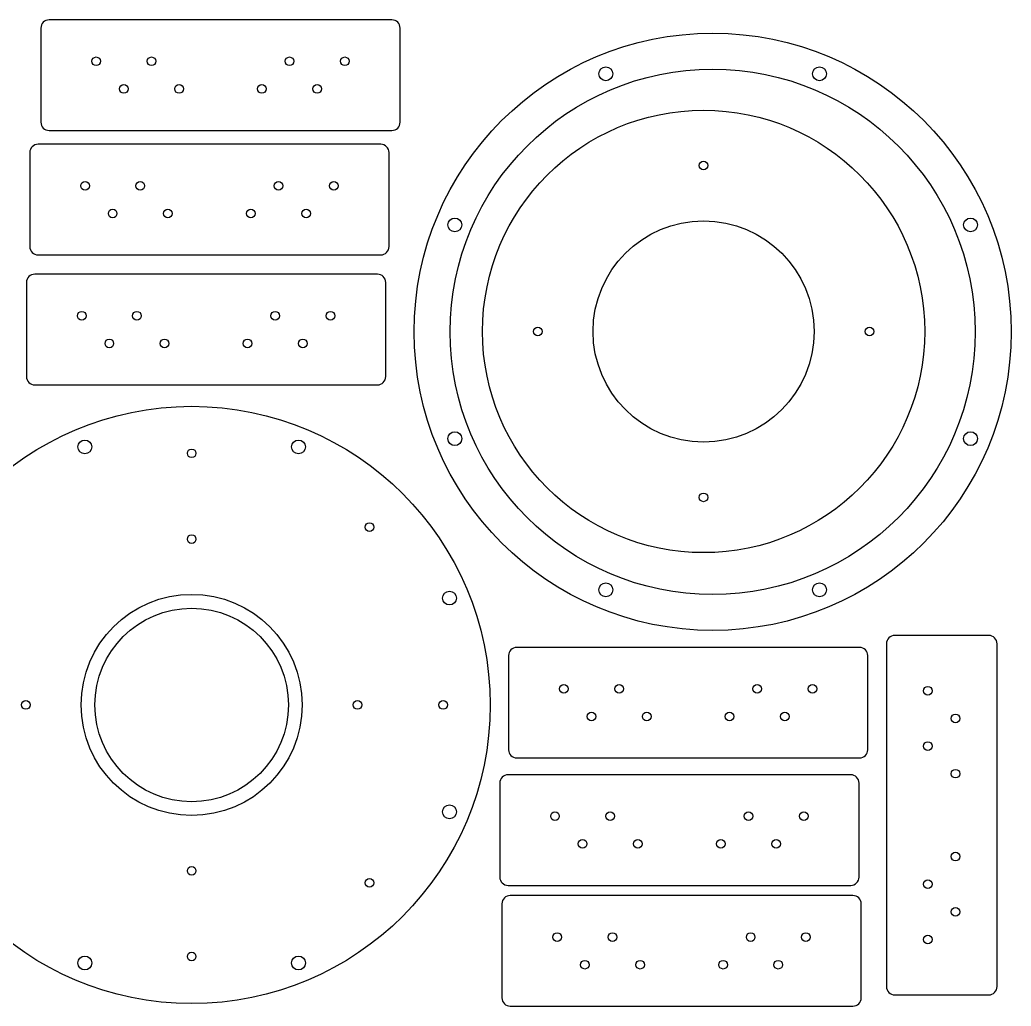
# Model space of a CAD drawing. Extents: x 1 to 1491, y 2 to 363.
# Drawn here: x 1132.4 to 1491.1, y 4.4 to 361.1 of the extents above; entities that cross this region are included whole.
import ezdxf

# ---------------------------------------------------------------- set-up
doc = ezdxf.new("R2010")
doc.units = 0
for name, color, linetype in [('b_Out_gear_holder_for_CNC_bottom_part_H12_001_', 7, 'CONTINUOUS'), ('b_Out_gear_holder_for_CNC_H12_middle_parts_001_002', 7, 'CONTINUOUS'), ('b_Out_gear_holder_for_CNC_Under_bottom_part_H12_001_', 7, 'CONTINUOUS'), ('b_plate_130x40x12_part_1_of_16_H12_001_011', 7, 'CONTINUOUS'), ('b_plate_130x40x12_part_1_of_16_H12_001_012', 7, 'CONTINUOUS'), ('b_plate_130x40x12_part_1_of_16_H12_001_013', 7, 'CONTINUOUS'), ('b_plate_130x40x12_part_1_of_16_H12_001_014', 7, 'CONTINUOUS'), ('b_plate_130x40x12_part_1_of_16_H12_001_015', 7, 'CONTINUOUS'), ('b_plate_130x40x12_part_1_of_16_H12_001_016', 7, 'CONTINUOUS'), ('b_plate_130x40x12_part_1_of_16_H12_001_017', 7, 'CONTINUOUS')]:
    doc.layers.add(name, color=color, linetype=linetype)

msp = doc.modelspace()

# ---------------------------------------------------------------- linework, layer by layer
at = {"layer": 'b_Out_gear_holder_for_CNC_bottom_part_H12_001_'}
for p, q in [((1158.45, 206.639, 12), (1158.45, 206.639, 0)), ((1158.45, 206.639, 12), (1158.45, 206.639, 0)), ((1235.75, 206.639, 12), (1235.75, 206.639, 0)), ((1235.75, 206.639, 12), (1235.75, 206.639, 0)), ((1196.16, 204.327, 12), (1196.16, 204.327, 0)), ((1196.16, 204.327, 12), (1196.16, 204.327, 0)), ((1260.51, 177.674, 12), (1260.51, 177.674, 0)), ((1260.51, 177.674, 12), (1260.51, 177.674, 0)), ((1196.16, 173.327, 12), (1196.16, 173.327, 0)), ((1196.16, 173.327, 12), (1196.16, 173.327, 0)), ((1290.41, 151.978, 12), (1290.41, 151.978, 0)), ((1290.41, 151.978, 12), (1290.41, 151.978, 0)), ((1136.16, 113.327, 12), (1136.16, 113.327, 0)), ((1136.16, 113.327, 12), (1136.16, 113.327, 0)), ((1229.6, 113.327, 2), (1229.6, 113.327, 0)), ((1229.6, 113.327, 2), (1229.6, 113.327, 0)), ((1234.6, 113.327, 12), (1234.6, 113.327, 2)), ((1234.6, 113.327, 12), (1234.6, 113.327, 2)), ((1256.16, 113.327, 12), (1256.16, 113.327, 0)), ((1256.16, 113.327, 12), (1256.16, 113.327, 0)), ((1287.16, 113.327, 12), (1287.16, 113.327, 0)), ((1287.16, 113.327, 12), (1287.16, 113.327, 0)), ((1302.6, 113.327, 12), (1302.6, 113.327, 0)), ((1302.6, 113.327, 12), (1302.6, 113.327, 0)), ((1290.41, 74.6763, 12), (1290.41, 74.6763, 0)), ((1290.41, 74.6763, 12), (1290.41, 74.6763, 0)), ((1196.16, 53.3273, 12), (1196.16, 53.3273, 0)), ((1196.16, 53.3273, 12), (1196.16, 53.3273, 0)), ((1260.51, 48.9806, 12), (1260.51, 48.9806, 0)), ((1260.51, 48.9806, 12), (1260.51, 48.9806, 0)), ((1196.16, 22.3273, 12), (1196.16, 22.3273, 0)), ((1196.16, 22.3273, 12), (1196.16, 22.3273, 0)), ((1158.45, 20.0155, 12), (1158.45, 20.0155, 0)), ((1158.45, 20.0155, 12), (1158.45, 20.0155, 0)), ((1235.75, 20.0155, 12), (1235.75, 20.0155, 0)), ((1235.75, 20.0155, 12), (1235.75, 20.0155, 0))]:
    msp.add_line(p, q, dxfattribs=at)
for centre, radius in [((1194.6, 113.327), 108), ((1194.6, 113.327), 108), ((1194.6, 113.327), 108), ((1194.6, 113.327), 108), ((1155.95, 206.639), 2.5), ((1155.95, 206.639), 2.5), ((1155.95, 206.639), 2.5), ((1155.95, 206.639), 2.5), ((1233.25, 206.639), 2.5), ((1233.25, 206.639), 2.5), ((1233.25, 206.639), 2.5), ((1233.25, 206.639), 2.5), ((1194.6, 204.327), 1.5625), ((1194.6, 204.327), 1.5625), ((1194.6, 204.327), 1.5625), ((1194.6, 204.327), 1.5625), ((1258.95, 177.674), 1.5625), ((1258.95, 177.674), 1.5625), ((1258.95, 177.674), 1.5625), ((1258.95, 177.674), 1.5625), ((1194.6, 173.327), 1.5625), ((1194.6, 173.327), 1.5625), ((1194.6, 173.327), 1.5625), ((1194.6, 173.327), 1.5625), ((1287.91, 151.978), 2.5), ((1287.91, 151.978), 2.5), ((1287.91, 151.978), 2.5), ((1287.91, 151.978), 2.5), ((1194.6, 113.327), 40), ((1194.6, 113.327), 40), ((1194.6, 113.327), 40), ((1194.6, 113.327), 40), ((1194.6, 113.327), 35), ((1194.6, 113.327), 35), ((1194.6, 113.327), 35), ((1194.6, 113.327), 35), ((1134.6, 113.327), 1.5625), ((1134.6, 113.327), 1.5625), ((1134.6, 113.327), 1.5625), ((1134.6, 113.327), 1.5625), ((1254.6, 113.327), 1.5625), ((1254.6, 113.327), 1.5625), ((1254.6, 113.327), 1.5625), ((1254.6, 113.327), 1.5625), ((1285.6, 113.327), 1.5625), ((1285.6, 113.327), 1.5625), ((1285.6, 113.327), 1.5625), ((1285.6, 113.327), 1.5625), ((1287.91, 74.6763), 2.5), ((1287.91, 74.6763), 2.5), ((1287.91, 74.6763), 2.5), ((1287.91, 74.6763), 2.5), ((1194.6, 53.3273), 1.5625), ((1194.6, 53.3273), 1.5625), ((1194.6, 53.3273), 1.5625), ((1194.6, 53.3273), 1.5625), ((1258.95, 48.9806), 1.5625), ((1258.95, 48.9806), 1.5625), ((1258.95, 48.9806), 1.5625), ((1258.95, 48.9806), 1.5625), ((1155.95, 20.0155), 2.5), ((1155.95, 20.0155), 2.5), ((1155.95, 20.0155), 2.5), ((1155.95, 20.0155), 2.5), ((1194.6, 22.3273), 1.5625), ((1194.6, 22.3273), 1.5625), ((1194.6, 22.3273), 1.5625), ((1194.6, 22.3273), 1.5625), ((1233.25, 20.0155), 2.5), ((1233.25, 20.0155), 2.5), ((1233.25, 20.0155), 2.5), ((1233.25, 20.0155), 2.5)]:
    msp.add_circle(centre, radius, dxfattribs=at)
at = {"layer": 'b_Out_gear_holder_for_CNC_H12_middle_parts_001_002'}
for p, q in [((1346.97, 341.594, 12), (1346.97, 341.594, 0)), ((1346.97, 341.594, 12), (1346.97, 341.594, 0)), ((1424.28, 341.594, 12), (1424.28, 341.594, 0)), ((1424.28, 341.594, 12), (1424.28, 341.594, 0)), ((1292.31, 286.933, 12), (1292.31, 286.933, 0)), ((1292.31, 286.933, 12), (1292.31, 286.933, 0)), ((1478.94, 286.933, 12), (1478.94, 286.933, 0)), ((1478.94, 286.933, 12), (1478.94, 286.933, 0)), ((1478.13, 248.282, 12), (1478.13, 248.282, 0)), ((1478.13, 248.282, 12), (1478.13, 248.282, 0)), ((1491.13, 248.282, 12), (1491.13, 248.282, 0)), ((1491.13, 248.282, 12), (1491.13, 248.282, 0)), ((1292.31, 209.631, 12), (1292.31, 209.631, 0)), ((1292.31, 209.631, 12), (1292.31, 209.631, 0)), ((1478.94, 209.631, 12), (1478.94, 209.631, 0)), ((1478.94, 209.631, 12), (1478.94, 209.631, 0)), ((1346.97, 154.97, 12), (1346.97, 154.97, 0)), ((1346.97, 154.97, 12), (1346.97, 154.97, 0)), ((1424.28, 154.97, 12), (1424.28, 154.97, 0)), ((1424.28, 154.97, 12), (1424.28, 154.97, 0))]:
    msp.add_line(p, q, dxfattribs=at)
for centre, radius in [((1383.13, 248.282), 108), ((1383.13, 248.282), 108), ((1383.13, 248.282), 108), ((1383.13, 248.282), 108), ((1383.13, 248.282), 95), ((1383.13, 248.282), 95), ((1383.13, 248.282), 95), ((1383.13, 248.282), 95), ((1344.47, 341.594), 2.5), ((1344.47, 341.594), 2.5), ((1344.47, 341.594), 2.5), ((1344.47, 341.594), 2.5), ((1421.78, 341.594), 2.5), ((1421.78, 341.594), 2.5), ((1421.78, 341.594), 2.5), ((1421.78, 341.594), 2.5), ((1289.81, 286.933), 2.5), ((1289.81, 286.933), 2.5), ((1289.81, 286.933), 2.5), ((1289.81, 286.933), 2.5), ((1476.44, 286.933), 2.5), ((1476.44, 286.933), 2.5), ((1476.44, 286.933), 2.5), ((1476.44, 286.933), 2.5), ((1289.81, 209.631), 2.5), ((1289.81, 209.631), 2.5), ((1289.81, 209.631), 2.5), ((1289.81, 209.631), 2.5), ((1476.44, 209.631), 2.5), ((1476.44, 209.631), 2.5), ((1476.44, 209.631), 2.5), ((1476.44, 209.631), 2.5), ((1344.47, 154.97), 2.5), ((1344.47, 154.97), 2.5), ((1344.47, 154.97), 2.5), ((1344.47, 154.97), 2.5), ((1421.78, 154.97), 2.5), ((1421.78, 154.97), 2.5), ((1421.78, 154.97), 2.5), ((1421.78, 154.97), 2.5)]:
    msp.add_circle(centre, radius, dxfattribs=at)
at = {"layer": 'b_Out_gear_holder_for_CNC_Under_bottom_part_H12_001_'}
for p, q in [((1381.4, 308.409, 0), (1381.4, 308.409, 12)), ((1381.4, 308.409, 0), (1381.4, 308.409, 12)), ((1321.4, 248.409, 0), (1321.4, 248.409, 12)), ((1321.4, 248.409, 0), (1321.4, 248.409, 12)), ((1419.84, 248.409, 0), (1419.84, 248.409, 12)), ((1419.84, 248.409, 0), (1419.84, 248.409, 12)), ((1441.4, 248.409, 0), (1441.4, 248.409, 12)), ((1441.4, 248.409, 0), (1441.4, 248.409, 12)), ((1459.84, 248.409, 0), (1459.84, 248.409, 12)), ((1459.84, 248.409, 0), (1459.84, 248.409, 12)), ((1381.4, 188.409, 0), (1381.4, 188.409, 12)), ((1381.4, 188.409, 0), (1381.4, 188.409, 12))]:
    msp.add_line(p, q, dxfattribs=at)
for centre, radius in [((1379.84, 248.409), 80), ((1379.84, 248.409), 80), ((1379.84, 248.409), 80), ((1379.84, 248.409), 80), ((1379.84, 308.409), 1.5625), ((1379.84, 308.409), 1.5625), ((1379.84, 308.409), 1.5625), ((1379.84, 308.409), 1.5625), ((1379.84, 248.409), 40), ((1379.84, 248.409), 40), ((1379.84, 248.409), 40), ((1379.84, 248.409), 40), ((1319.84, 248.409), 1.5625), ((1319.84, 248.409), 1.5625), ((1319.84, 248.409), 1.5625), ((1319.84, 248.409), 1.5625), ((1439.84, 248.409), 1.5625), ((1439.84, 248.409), 1.5625), ((1439.84, 248.409), 1.5625), ((1439.84, 248.409), 1.5625), ((1379.84, 188.409), 1.5625), ((1379.84, 188.409), 1.5625), ((1379.84, 188.409), 1.5625), ((1379.84, 188.409), 1.5625)]:
    msp.add_circle(centre, radius, dxfattribs=at)
at = {"layer": 'b_plate_130x40x12_part_1_of_16_H12_001_011'}
for p, q in [((1267.03, 361.098, 0), (1143.03, 361.098, 0)), ((1267.03, 361.098, 12), (1143.03, 361.098, 12)), ((1143.03, 361.098, 0), (1143.03, 361.098, 12)), ((1267.03, 361.098, 0), (1143.03, 361.098, 0)), ((1143.03, 361.098, 0), (1143.03, 361.098, 12)), ((1267.03, 361.098, 12), (1143.03, 361.098, 12)), ((1267.03, 361.098, 0), (1267.03, 361.098, 12)), ((1267.03, 361.098, 0), (1267.03, 361.098, 12)), ((1140.03, 358.098, 0), (1140.03, 324.098, 0)), ((1140.03, 358.098, 12), (1140.03, 324.098, 12)), ((1140.03, 358.098, 0), (1140.03, 324.098, 0)), ((1140.03, 358.098, 0), (1140.03, 358.098, 12)), ((1140.03, 358.098, 12), (1140.03, 324.098, 12)), ((1140.03, 358.098, 0), (1140.03, 358.098, 12)), ((1270.03, 324.098, 0), (1270.03, 358.098, 0)), ((1270.03, 324.098, 12), (1270.03, 358.098, 12)), ((1270.03, 324.098, 0), (1270.03, 358.098, 0)), ((1270.03, 358.098, 0), (1270.03, 358.098, 12)), ((1270.03, 324.098, 12), (1270.03, 358.098, 12)), ((1270.03, 358.098, 0), (1270.03, 358.098, 12)), ((1161.59, 346.098, 0), (1161.59, 346.098, 12)), ((1161.59, 346.098, 0), (1161.59, 346.098, 12)), ((1181.59, 346.098, 0), (1181.59, 346.098, 12)), ((1181.59, 346.098, 0), (1181.59, 346.098, 12)), ((1231.59, 346.098, 0), (1231.59, 346.098, 12)), ((1231.59, 346.098, 0), (1231.59, 346.098, 12)), ((1251.59, 346.098, 0), (1251.59, 346.098, 12)), ((1251.59, 346.098, 0), (1251.59, 346.098, 12)), ((1171.59, 336.098, 0), (1171.59, 336.098, 12)), ((1171.59, 336.098, 0), (1171.59, 336.098, 12)), ((1191.59, 336.098, 0), (1191.59, 336.098, 12)), ((1191.59, 336.098, 0), (1191.59, 336.098, 12)), ((1221.59, 336.098, 0), (1221.59, 336.098, 12)), ((1221.59, 336.098, 0), (1221.59, 336.098, 12)), ((1241.59, 336.098, 0), (1241.59, 336.098, 12)), ((1241.59, 336.098, 0), (1241.59, 336.098, 12)), ((1140.03, 324.098, 0), (1140.03, 324.098, 12)), ((1140.03, 324.098, 0), (1140.03, 324.098, 12)), ((1270.03, 324.098, 0), (1270.03, 324.098, 12)), ((1270.03, 324.098, 0), (1270.03, 324.098, 12)), ((1143.03, 321.098, 0), (1267.03, 321.098, 0)), ((1143.03, 321.098, 0), (1143.03, 321.098, 12)), ((1143.03, 321.098, 12), (1267.03, 321.098, 12)), ((1143.03, 321.098, 0), (1267.03, 321.098, 0)), ((1143.03, 321.098, 0), (1143.03, 321.098, 12)), ((1143.03, 321.098, 12), (1267.03, 321.098, 12)), ((1267.03, 321.098, 0), (1267.03, 321.098, 12)), ((1267.03, 321.098, 0), (1267.03, 321.098, 12))]:
    msp.add_line(p, q, dxfattribs=at)
for centre in [(1160.03, 346.098), (1160.03, 346.098), (1160.03, 346.098), (1160.03, 346.098), (1180.03, 346.098), (1180.03, 346.098), (1180.03, 346.098), (1180.03, 346.098), (1230.03, 346.098), (1230.03, 346.098), (1230.03, 346.098), (1230.03, 346.098), (1250.03, 346.098), (1250.03, 346.098), (1250.03, 346.098), (1250.03, 346.098), (1170.03, 336.098), (1170.03, 336.098), (1170.03, 336.098), (1170.03, 336.098), (1190.03, 336.098), (1190.03, 336.098), (1190.03, 336.098), (1190.03, 336.098), (1220.03, 336.098), (1220.03, 336.098), (1220.03, 336.098), (1220.03, 336.098), (1240.03, 336.098), (1240.03, 336.098), (1240.03, 336.098), (1240.03, 336.098)]:
    msp.add_circle(centre, 1.5625, dxfattribs=at)
for centre, start, end in [((1143.03, 358.098, 0), 90, 180), ((1143.03, 358.098, 12), 90, 180), ((1143.03, 358.098, 0), 90, 180), ((1143.03, 358.098, 12), 90, 180), ((1267.03, 358.098, 0), 0, 90), ((1267.03, 358.098, 12), 0, 90), ((1267.03, 358.098, 0), 0, 90), ((1267.03, 358.098, 12), 0, 90), ((1143.03, 324.098, 0), 180, -90), ((1143.03, 324.098, 0), 180, -90), ((1143.03, 324.098, 12), 180, -90), ((1143.03, 324.098, 12), 180, -90), ((1267.03, 324.098, 0), -90, 0), ((1267.03, 324.098, 0), -90, 0), ((1267.03, 324.098, 12), -90, 0), ((1267.03, 324.098, 12), -90, 0)]:
    msp.add_arc(centre, 3, start, end, dxfattribs=at)
at = {"layer": 'b_plate_130x40x12_part_1_of_16_H12_001_012'}
for p, q in [((1263.02, 316.077, 0), (1139.02, 316.077, 0)), ((1263.02, 316.077, 12), (1139.02, 316.077, 12)), ((1139.02, 316.077, 0), (1139.02, 316.077, 12)), ((1263.02, 316.077, 0), (1139.02, 316.077, 0)), ((1139.02, 316.077, 0), (1139.02, 316.077, 12)), ((1263.02, 316.077, 12), (1139.02, 316.077, 12)), ((1263.02, 316.077, 0), (1263.02, 316.077, 12)), ((1263.02, 316.077, 0), (1263.02, 316.077, 12)), ((1136.02, 313.077, 0), (1136.02, 279.077, 0)), ((1136.02, 313.077, 12), (1136.02, 279.077, 12)), ((1136.02, 313.077, 0), (1136.02, 279.077, 0)), ((1136.02, 313.077, 0), (1136.02, 313.077, 12)), ((1136.02, 313.077, 12), (1136.02, 279.077, 12)), ((1136.02, 313.077, 0), (1136.02, 313.077, 12)), ((1266.02, 279.077, 0), (1266.02, 313.077, 0)), ((1266.02, 279.077, 12), (1266.02, 313.077, 12)), ((1266.02, 279.077, 0), (1266.02, 313.077, 0)), ((1266.02, 313.077, 0), (1266.02, 313.077, 12)), ((1266.02, 279.077, 12), (1266.02, 313.077, 12)), ((1266.02, 313.077, 0), (1266.02, 313.077, 12)), ((1157.58, 301.077, 0), (1157.58, 301.077, 12)), ((1157.58, 301.077, 0), (1157.58, 301.077, 12)), ((1177.58, 301.077, 0), (1177.58, 301.077, 12)), ((1177.58, 301.077, 0), (1177.58, 301.077, 12)), ((1227.58, 301.077, 0), (1227.58, 301.077, 12)), ((1227.58, 301.077, 0), (1227.58, 301.077, 12)), ((1247.58, 301.077, 0), (1247.58, 301.077, 12)), ((1247.58, 301.077, 0), (1247.58, 301.077, 12)), ((1167.58, 291.077, 0), (1167.58, 291.077, 12)), ((1167.58, 291.077, 0), (1167.58, 291.077, 12)), ((1187.58, 291.077, 0), (1187.58, 291.077, 12)), ((1187.58, 291.077, 0), (1187.58, 291.077, 12)), ((1217.58, 291.077, 0), (1217.58, 291.077, 12)), ((1217.58, 291.077, 0), (1217.58, 291.077, 12)), ((1237.58, 291.077, 0), (1237.58, 291.077, 12)), ((1237.58, 291.077, 0), (1237.58, 291.077, 12)), ((1136.02, 279.077, 0), (1136.02, 279.077, 12)), ((1136.02, 279.077, 0), (1136.02, 279.077, 12)), ((1266.02, 279.077, 0), (1266.02, 279.077, 12)), ((1266.02, 279.077, 0), (1266.02, 279.077, 12)), ((1139.02, 276.077, 0), (1263.02, 276.077, 0)), ((1139.02, 276.077, 0), (1139.02, 276.077, 12)), ((1139.02, 276.077, 12), (1263.02, 276.077, 12)), ((1139.02, 276.077, 0), (1263.02, 276.077, 0)), ((1139.02, 276.077, 0), (1139.02, 276.077, 12)), ((1139.02, 276.077, 12), (1263.02, 276.077, 12)), ((1263.02, 276.077, 0), (1263.02, 276.077, 12)), ((1263.02, 276.077, 0), (1263.02, 276.077, 12))]:
    msp.add_line(p, q, dxfattribs=at)
for centre in [(1156.02, 301.077), (1156.02, 301.077), (1156.02, 301.077), (1156.02, 301.077), (1176.02, 301.077), (1176.02, 301.077), (1176.02, 301.077), (1176.02, 301.077), (1226.02, 301.077), (1226.02, 301.077), (1226.02, 301.077), (1226.02, 301.077), (1246.02, 301.077), (1246.02, 301.077), (1246.02, 301.077), (1246.02, 301.077), (1166.02, 291.077), (1166.02, 291.077), (1166.02, 291.077), (1166.02, 291.077), (1186.02, 291.077), (1186.02, 291.077), (1186.02, 291.077), (1186.02, 291.077), (1216.02, 291.077), (1216.02, 291.077), (1216.02, 291.077), (1216.02, 291.077), (1236.02, 291.077), (1236.02, 291.077), (1236.02, 291.077), (1236.02, 291.077)]:
    msp.add_circle(centre, 1.5625, dxfattribs=at)
for centre, start, end in [((1139.02, 313.077, 0), 90, 180), ((1139.02, 313.077, 12), 90, 180), ((1139.02, 313.077, 0), 90, 180), ((1139.02, 313.077, 12), 90, 180), ((1263.02, 313.077, 0), 0, 90), ((1263.02, 313.077, 12), 0, 90), ((1263.02, 313.077, 0), 0, 90), ((1263.02, 313.077, 12), 0, 90), ((1139.02, 279.077, 0), 180, -90), ((1139.02, 279.077, 0), 180, -90), ((1139.02, 279.077, 12), 180, -90), ((1139.02, 279.077, 12), 180, -90), ((1263.02, 279.077, 0), -90, 0), ((1263.02, 279.077, 0), -90, 0), ((1263.02, 279.077, 12), -90, 0), ((1263.02, 279.077, 12), -90, 0)]:
    msp.add_arc(centre, 3, start, end, dxfattribs=at)
at = {"layer": 'b_plate_130x40x12_part_1_of_16_H12_001_013'}
for p, q in [((1261.81, 269.098, 0), (1137.81, 269.098, 0)), ((1261.81, 269.098, 12), (1137.81, 269.098, 12)), ((1137.81, 269.098, 0), (1137.81, 269.098, 12)), ((1261.81, 269.098, 0), (1137.81, 269.098, 0)), ((1137.81, 269.098, 0), (1137.81, 269.098, 12)), ((1261.81, 269.098, 12), (1137.81, 269.098, 12)), ((1261.81, 269.098, 0), (1261.81, 269.098, 12)), ((1261.81, 269.098, 0), (1261.81, 269.098, 12)), ((1134.81, 266.098, 0), (1134.81, 232.098, 0)), ((1134.81, 266.098, 12), (1134.81, 232.098, 12)), ((1134.81, 266.098, 0), (1134.81, 232.098, 0)), ((1134.81, 266.098, 0), (1134.81, 266.098, 12)), ((1134.81, 266.098, 12), (1134.81, 232.098, 12)), ((1134.81, 266.098, 0), (1134.81, 266.098, 12)), ((1264.81, 232.098, 0), (1264.81, 266.098, 0)), ((1264.81, 232.098, 12), (1264.81, 266.098, 12)), ((1264.81, 232.098, 0), (1264.81, 266.098, 0)), ((1264.81, 266.098, 0), (1264.81, 266.098, 12)), ((1264.81, 232.098, 12), (1264.81, 266.098, 12)), ((1264.81, 266.098, 0), (1264.81, 266.098, 12)), ((1156.37, 254.098, 0), (1156.37, 254.098, 12)), ((1156.37, 254.098, 0), (1156.37, 254.098, 12)), ((1176.37, 254.098, 0), (1176.37, 254.098, 12)), ((1176.37, 254.098, 0), (1176.37, 254.098, 12)), ((1226.37, 254.098, 0), (1226.37, 254.098, 12)), ((1226.37, 254.098, 0), (1226.37, 254.098, 12)), ((1246.37, 254.098, 0), (1246.37, 254.098, 12)), ((1246.37, 254.098, 0), (1246.37, 254.098, 12)), ((1166.37, 244.098, 0), (1166.37, 244.098, 12)), ((1166.37, 244.098, 0), (1166.37, 244.098, 12)), ((1186.37, 244.098, 0), (1186.37, 244.098, 12)), ((1186.37, 244.098, 0), (1186.37, 244.098, 12)), ((1216.37, 244.098, 0), (1216.37, 244.098, 12)), ((1216.37, 244.098, 0), (1216.37, 244.098, 12)), ((1236.37, 244.098, 0), (1236.37, 244.098, 12)), ((1236.37, 244.098, 0), (1236.37, 244.098, 12)), ((1134.81, 232.098, 0), (1134.81, 232.098, 12)), ((1134.81, 232.098, 0), (1134.81, 232.098, 12)), ((1264.81, 232.098, 0), (1264.81, 232.098, 12)), ((1264.81, 232.098, 0), (1264.81, 232.098, 12)), ((1137.81, 229.098, 0), (1261.81, 229.098, 0)), ((1137.81, 229.098, 0), (1137.81, 229.098, 12)), ((1137.81, 229.098, 12), (1261.81, 229.098, 12)), ((1137.81, 229.098, 0), (1261.81, 229.098, 0)), ((1137.81, 229.098, 0), (1137.81, 229.098, 12)), ((1137.81, 229.098, 12), (1261.81, 229.098, 12)), ((1261.81, 229.098, 0), (1261.81, 229.098, 12)), ((1261.81, 229.098, 0), (1261.81, 229.098, 12))]:
    msp.add_line(p, q, dxfattribs=at)
for centre in [(1154.81, 254.098), (1154.81, 254.098), (1154.81, 254.098), (1154.81, 254.098), (1174.81, 254.098), (1174.81, 254.098), (1174.81, 254.098), (1174.81, 254.098), (1224.81, 254.098), (1224.81, 254.098), (1224.81, 254.098), (1224.81, 254.098), (1244.81, 254.098), (1244.81, 254.098), (1244.81, 254.098), (1244.81, 254.098), (1164.81, 244.098), (1164.81, 244.098), (1164.81, 244.098), (1164.81, 244.098), (1184.81, 244.098), (1184.81, 244.098), (1184.81, 244.098), (1184.81, 244.098), (1214.81, 244.098), (1214.81, 244.098), (1214.81, 244.098), (1214.81, 244.098), (1234.81, 244.098), (1234.81, 244.098), (1234.81, 244.098), (1234.81, 244.098)]:
    msp.add_circle(centre, 1.5625, dxfattribs=at)
for centre, start, end in [((1137.81, 266.098, 0), 90, 180), ((1137.81, 266.098, 12), 90, 180), ((1137.81, 266.098, 0), 90, 180), ((1137.81, 266.098, 12), 90, 180), ((1261.81, 266.098, 0), 0, 90), ((1261.81, 266.098, 12), 0, 90), ((1261.81, 266.098, 0), 0, 90), ((1261.81, 266.098, 12), 0, 90), ((1137.81, 232.098, 0), 180, -90), ((1137.81, 232.098, 0), 180, -90), ((1137.81, 232.098, 12), 180, -90), ((1137.81, 232.098, 12), 180, -90), ((1261.81, 232.098, 0), -90, 0), ((1261.81, 232.098, 0), -90, 0), ((1261.81, 232.098, 12), -90, 0), ((1261.81, 232.098, 12), -90, 0)]:
    msp.add_arc(centre, 3, start, end, dxfattribs=at)
at = {"layer": 'b_plate_130x40x12_part_1_of_16_H12_001_014'}
for p, q in [((1436.25, 134.157), (1312.25, 134.157)), ((1436.25, 134.157, 12), (1312.25, 134.157, 12)), ((1312.25, 134.157), (1312.25, 134.157, 12)), ((1436.25, 134.157), (1312.25, 134.157)), ((1312.25, 134.157), (1312.25, 134.157, 12)), ((1436.25, 134.157, 12), (1312.25, 134.157, 12)), ((1436.25, 134.157), (1436.25, 134.157, 12)), ((1436.25, 134.157), (1436.25, 134.157, 12)), ((1309.25, 131.157), (1309.25, 97.1572)), ((1309.25, 131.157, 12), (1309.25, 97.1572, 12)), ((1309.25, 131.157), (1309.25, 97.1572)), ((1309.25, 131.157), (1309.25, 131.157, 12)), ((1309.25, 131.157, 12), (1309.25, 97.1572, 12)), ((1309.25, 131.157), (1309.25, 131.157, 12)), ((1439.25, 97.1572), (1439.25, 131.157)), ((1439.25, 97.1572, 12), (1439.25, 131.157, 12)), ((1439.25, 97.1572), (1439.25, 131.157)), ((1439.25, 131.157), (1439.25, 131.157, 12)), ((1439.25, 97.1572, 12), (1439.25, 131.157, 12)), ((1439.25, 131.157), (1439.25, 131.157, 12)), ((1330.81, 119.157), (1330.81, 119.157, 12)), ((1330.81, 119.157), (1330.81, 119.157, 12)), ((1350.81, 119.157), (1350.81, 119.157, 12)), ((1350.81, 119.157), (1350.81, 119.157, 12)), ((1400.81, 119.157), (1400.81, 119.157, 12)), ((1400.81, 119.157), (1400.81, 119.157, 12)), ((1420.81, 119.157), (1420.81, 119.157, 12)), ((1420.81, 119.157), (1420.81, 119.157, 12)), ((1340.81, 109.157), (1340.81, 109.157, 12)), ((1340.81, 109.157), (1340.81, 109.157, 12)), ((1360.81, 109.157), (1360.81, 109.157, 12)), ((1360.81, 109.157), (1360.81, 109.157, 12)), ((1390.81, 109.157), (1390.81, 109.157, 12)), ((1390.81, 109.157), (1390.81, 109.157, 12)), ((1410.81, 109.157), (1410.81, 109.157, 12)), ((1410.81, 109.157), (1410.81, 109.157, 12)), ((1309.25, 97.1572), (1309.25, 97.1572, 12)), ((1309.25, 97.1572), (1309.25, 97.1572, 12)), ((1439.25, 97.1572), (1439.25, 97.1572, 12)), ((1439.25, 97.1572), (1439.25, 97.1572, 12)), ((1312.25, 94.1572), (1436.25, 94.1572)), ((1312.25, 94.1572), (1312.25, 94.1572, 12)), ((1312.25, 94.1572, 12), (1436.25, 94.1572, 12)), ((1312.25, 94.1572), (1436.25, 94.1572)), ((1312.25, 94.1572), (1312.25, 94.1572, 12)), ((1312.25, 94.1572, 12), (1436.25, 94.1572, 12)), ((1436.25, 94.1572), (1436.25, 94.1572, 12)), ((1436.25, 94.1572), (1436.25, 94.1572, 12))]:
    msp.add_line(p, q, dxfattribs=at)
for centre in [(1329.25, 119.157), (1329.25, 119.157), (1329.25, 119.157), (1329.25, 119.157), (1349.25, 119.157), (1349.25, 119.157), (1349.25, 119.157), (1349.25, 119.157), (1399.25, 119.157), (1399.25, 119.157), (1399.25, 119.157), (1399.25, 119.157), (1419.25, 119.157), (1419.25, 119.157), (1419.25, 119.157), (1419.25, 119.157), (1339.25, 109.157), (1339.25, 109.157), (1339.25, 109.157), (1339.25, 109.157), (1359.25, 109.157), (1359.25, 109.157), (1359.25, 109.157), (1359.25, 109.157), (1389.25, 109.157), (1389.25, 109.157), (1389.25, 109.157), (1389.25, 109.157), (1409.25, 109.157), (1409.25, 109.157), (1409.25, 109.157), (1409.25, 109.157)]:
    msp.add_circle(centre, 1.5625, dxfattribs=at)
for centre, start, end in [((1312.25, 131.157), 90, 180), ((1312.25, 131.157, 12), 90, 180), ((1312.25, 131.157), 90, 180), ((1312.25, 131.157, 12), 90, 180), ((1436.25, 131.157), 0, 90), ((1436.25, 131.157, 12), 0, 90), ((1436.25, 131.157), 0, 90), ((1436.25, 131.157, 12), 0, 90), ((1312.25, 97.1572), 180, -90), ((1312.25, 97.1572), 180, -90), ((1312.25, 97.1572, 12), 180, -90), ((1312.25, 97.1572, 12), 180, -90), ((1436.25, 97.1572), -90, 0), ((1436.25, 97.1572), -90, 0), ((1436.25, 97.1572, 12), -90, 0), ((1436.25, 97.1572, 12), -90, 0)]:
    msp.add_arc(centre, 3, start, end, dxfattribs=at)
at = {"layer": 'b_plate_130x40x12_part_1_of_16_H12_001_015'}
for p, q in [((1433.07, 88.086), (1309.07, 88.086)), ((1433.07, 88.086, 12), (1309.07, 88.086, 12)), ((1309.07, 88.086), (1309.07, 88.086, 12)), ((1433.07, 88.086), (1309.07, 88.086)), ((1309.07, 88.086), (1309.07, 88.086, 12)), ((1433.07, 88.086, 12), (1309.07, 88.086, 12)), ((1433.07, 88.086), (1433.07, 88.086, 12)), ((1433.07, 88.086), (1433.07, 88.086, 12)), ((1306.07, 85.086), (1306.07, 51.086)), ((1306.07, 85.086, 12), (1306.07, 51.086, 12)), ((1306.07, 85.086), (1306.07, 51.086)), ((1306.07, 85.086), (1306.07, 85.086, 12)), ((1306.07, 85.086, 12), (1306.07, 51.086, 12)), ((1306.07, 85.086), (1306.07, 85.086, 12)), ((1436.07, 51.086), (1436.07, 85.086)), ((1436.07, 51.086, 12), (1436.07, 85.086, 12)), ((1436.07, 51.086), (1436.07, 85.086)), ((1436.07, 85.086), (1436.07, 85.086, 12)), ((1436.07, 51.086, 12), (1436.07, 85.086, 12)), ((1436.07, 85.086), (1436.07, 85.086, 12)), ((1327.63, 73.086), (1327.63, 73.086, 12)), ((1327.63, 73.086), (1327.63, 73.086, 12)), ((1347.63, 73.086), (1347.63, 73.086, 12)), ((1347.63, 73.086), (1347.63, 73.086, 12)), ((1397.63, 73.086), (1397.63, 73.086, 12)), ((1397.63, 73.086), (1397.63, 73.086, 12)), ((1417.63, 73.086), (1417.63, 73.086, 12)), ((1417.63, 73.086), (1417.63, 73.086, 12)), ((1337.63, 63.086), (1337.63, 63.086, 12)), ((1337.63, 63.086), (1337.63, 63.086, 12)), ((1357.63, 63.086), (1357.63, 63.086, 12)), ((1357.63, 63.086), (1357.63, 63.086, 12)), ((1387.63, 63.086), (1387.63, 63.086, 12)), ((1387.63, 63.086), (1387.63, 63.086, 12)), ((1407.63, 63.086), (1407.63, 63.086, 12)), ((1407.63, 63.086), (1407.63, 63.086, 12)), ((1306.07, 51.086), (1306.07, 51.086, 12)), ((1306.07, 51.086), (1306.07, 51.086, 12)), ((1436.07, 51.086), (1436.07, 51.086, 12)), ((1436.07, 51.086), (1436.07, 51.086, 12)), ((1309.07, 48.086), (1433.07, 48.086)), ((1309.07, 48.086), (1309.07, 48.086, 12)), ((1309.07, 48.086, 12), (1433.07, 48.086, 12)), ((1309.07, 48.086), (1433.07, 48.086)), ((1309.07, 48.086), (1309.07, 48.086, 12)), ((1309.07, 48.086, 12), (1433.07, 48.086, 12)), ((1433.07, 48.086), (1433.07, 48.086, 12)), ((1433.07, 48.086), (1433.07, 48.086, 12))]:
    msp.add_line(p, q, dxfattribs=at)
for centre in [(1326.07, 73.086), (1326.07, 73.086), (1326.07, 73.086), (1326.07, 73.086), (1346.07, 73.086), (1346.07, 73.086), (1346.07, 73.086), (1346.07, 73.086), (1396.07, 73.086), (1396.07, 73.086), (1396.07, 73.086), (1396.07, 73.086), (1416.07, 73.086), (1416.07, 73.086), (1416.07, 73.086), (1416.07, 73.086), (1336.07, 63.086), (1336.07, 63.086), (1336.07, 63.086), (1336.07, 63.086), (1356.07, 63.086), (1356.07, 63.086), (1356.07, 63.086), (1356.07, 63.086), (1386.07, 63.086), (1386.07, 63.086), (1386.07, 63.086), (1386.07, 63.086), (1406.07, 63.086), (1406.07, 63.086), (1406.07, 63.086), (1406.07, 63.086)]:
    msp.add_circle(centre, 1.5625, dxfattribs=at)
for centre, start, end in [((1309.07, 85.086), 90, 180), ((1309.07, 85.086, 12), 90, 180), ((1309.07, 85.086), 90, 180), ((1309.07, 85.086, 12), 90, 180), ((1433.07, 85.086), 0, 90), ((1433.07, 85.086, 12), 0, 90), ((1433.07, 85.086), 0, 90), ((1433.07, 85.086, 12), 0, 90), ((1309.07, 51.086), 180, -90), ((1309.07, 51.086), 180, -90), ((1309.07, 51.086, 12), 180, -90), ((1309.07, 51.086, 12), 180, -90), ((1433.07, 51.086), -90, 0), ((1433.07, 51.086), -90, 0), ((1433.07, 51.086, 12), -90, 0), ((1433.07, 51.086, 12), -90, 0)]:
    msp.add_arc(centre, 3, start, end, dxfattribs=at)
at = {"layer": 'b_plate_130x40x12_part_1_of_16_H12_001_016'}
for p, q in [((1433.87, 44.3978), (1309.87, 44.3978)), ((1433.87, 44.3978, 12), (1309.87, 44.3978, 12)), ((1309.87, 44.3978), (1309.87, 44.3978, 12)), ((1433.87, 44.3978), (1309.87, 44.3978)), ((1309.87, 44.3978), (1309.87, 44.3978, 12)), ((1433.87, 44.3978, 12), (1309.87, 44.3978, 12)), ((1433.87, 44.3978), (1433.87, 44.3978, 12)), ((1433.87, 44.3978), (1433.87, 44.3978, 12)), ((1306.87, 41.3978), (1306.87, 7.39779)), ((1306.87, 41.3978, 12), (1306.87, 7.39779, 12)), ((1306.87, 41.3978), (1306.87, 7.39779)), ((1306.87, 41.3978), (1306.87, 41.3978, 12)), ((1306.87, 41.3978, 12), (1306.87, 7.39779, 12)), ((1306.87, 41.3978), (1306.87, 41.3978, 12)), ((1436.87, 7.39779), (1436.87, 41.3978)), ((1436.87, 7.39779, 12), (1436.87, 41.3978, 12)), ((1436.87, 7.39779), (1436.87, 41.3978)), ((1436.87, 41.3978), (1436.87, 41.3978, 12)), ((1436.87, 7.39779, 12), (1436.87, 41.3978, 12)), ((1436.87, 41.3978), (1436.87, 41.3978, 12)), ((1328.43, 29.3978), (1328.43, 29.3978, 12)), ((1328.43, 29.3978), (1328.43, 29.3978, 12)), ((1348.43, 29.3978), (1348.43, 29.3978, 12)), ((1348.43, 29.3978), (1348.43, 29.3978, 12)), ((1398.43, 29.3978), (1398.43, 29.3978, 12)), ((1398.43, 29.3978), (1398.43, 29.3978, 12)), ((1418.43, 29.3978), (1418.43, 29.3978, 12)), ((1418.43, 29.3978), (1418.43, 29.3978, 12)), ((1338.43, 19.3978), (1338.43, 19.3978, 12)), ((1338.43, 19.3978), (1338.43, 19.3978, 12)), ((1358.43, 19.3978), (1358.43, 19.3978, 12)), ((1358.43, 19.3978), (1358.43, 19.3978, 12)), ((1388.43, 19.3978), (1388.43, 19.3978, 12)), ((1388.43, 19.3978), (1388.43, 19.3978, 12)), ((1408.43, 19.3978), (1408.43, 19.3978, 12)), ((1408.43, 19.3978), (1408.43, 19.3978, 12)), ((1306.87, 7.39779), (1306.87, 7.39779, 12)), ((1306.87, 7.39779), (1306.87, 7.39779, 12)), ((1436.87, 7.39779), (1436.87, 7.39779, 12)), ((1436.87, 7.39779), (1436.87, 7.39779, 12)), ((1309.87, 4.39779), (1433.87, 4.39779)), ((1309.87, 4.39779), (1309.87, 4.39779, 12)), ((1309.87, 4.39779, 12), (1433.87, 4.39779, 12)), ((1309.87, 4.39779), (1433.87, 4.39779)), ((1309.87, 4.39779), (1309.87, 4.39779, 12)), ((1309.87, 4.39779, 12), (1433.87, 4.39779, 12)), ((1433.87, 4.39779), (1433.87, 4.39779, 12)), ((1433.87, 4.39779), (1433.87, 4.39779, 12))]:
    msp.add_line(p, q, dxfattribs=at)
for centre in [(1326.87, 29.3978), (1326.87, 29.3978), (1326.87, 29.3978), (1326.87, 29.3978), (1346.87, 29.3978), (1346.87, 29.3978), (1346.87, 29.3978), (1346.87, 29.3978), (1396.87, 29.3978), (1396.87, 29.3978), (1396.87, 29.3978), (1396.87, 29.3978), (1416.87, 29.3978), (1416.87, 29.3978), (1416.87, 29.3978), (1416.87, 29.3978), (1336.87, 19.3978), (1336.87, 19.3978), (1336.87, 19.3978), (1336.87, 19.3978), (1356.87, 19.3978), (1356.87, 19.3978), (1356.87, 19.3978), (1356.87, 19.3978), (1386.87, 19.3978), (1386.87, 19.3978), (1386.87, 19.3978), (1386.87, 19.3978), (1406.87, 19.3978), (1406.87, 19.3978), (1406.87, 19.3978), (1406.87, 19.3978)]:
    msp.add_circle(centre, 1.5625, dxfattribs=at)
for centre, start, end in [((1309.87, 41.3978), 90, 180), ((1309.87, 41.3978, 12), 90, 180), ((1309.87, 41.3978), 90, 180), ((1309.87, 41.3978, 12), 90, 180), ((1433.87, 41.3978), 0, 90), ((1433.87, 41.3978, 12), 0, 90), ((1433.87, 41.3978), 0, 90), ((1433.87, 41.3978, 12), 0, 90), ((1309.87, 7.39779), 180, -90), ((1309.87, 7.39779), 180, -90), ((1309.87, 7.39779, 12), 180, -90), ((1309.87, 7.39779, 12), 180, -90), ((1433.87, 7.39779), -90, 0), ((1433.87, 7.39779), -90, 0), ((1433.87, 7.39779, 12), -90, 0), ((1433.87, 7.39779, 12), -90, 0)]:
    msp.add_arc(centre, 3, start, end, dxfattribs=at)
at = {"layer": 'b_plate_130x40x12_part_1_of_16_H12_001_017'}
for p, q in [((1483.01, 138.477, 0), (1449.01, 138.477, 0)), ((1483.01, 138.477, 12), (1449.01, 138.477, 12)), ((1483.01, 138.477, 0), (1449.01, 138.477, 0)), ((1449.01, 138.477, 0), (1449.01, 138.477, 12)), ((1483.01, 138.477, 12), (1449.01, 138.477, 12)), ((1449.01, 138.477, 0), (1449.01, 138.477, 12)), ((1483.01, 138.477, 0), (1483.01, 138.477, 12)), ((1483.01, 138.477, 0), (1483.01, 138.477, 12)), ((1446.01, 135.477, 0), (1446.01, 11.4769, 0)), ((1446.01, 135.477, 12), (1446.01, 11.4769, 12)), ((1446.01, 135.477, 0), (1446.01, 135.477, 12)), ((1446.01, 135.477, 0), (1446.01, 11.4769, 0)), ((1446.01, 135.477, 0), (1446.01, 135.477, 12)), ((1446.01, 135.477, 12), (1446.01, 11.4769, 12)), ((1486.01, 11.4769, 0), (1486.01, 135.477, 0)), ((1486.01, 135.477, 0), (1486.01, 135.477, 12)), ((1486.01, 11.4769, 12), (1486.01, 135.477, 12)), ((1486.01, 11.4769, 0), (1486.01, 135.477, 0)), ((1486.01, 135.477, 0), (1486.01, 135.477, 12)), ((1486.01, 11.4769, 12), (1486.01, 135.477, 12)), ((1461.01, 120.039, 0), (1461.01, 120.039, 12)), ((1461.01, 120.039, 0), (1461.01, 120.039, 12)), ((1471.01, 110.039, 0), (1471.01, 110.039, 12)), ((1471.01, 110.039, 0), (1471.01, 110.039, 12)), ((1461.01, 100.039, 0), (1461.01, 100.039, 12)), ((1461.01, 100.039, 0), (1461.01, 100.039, 12)), ((1471.01, 90.0394, 0), (1471.01, 90.0394, 12)), ((1471.01, 90.0394, 0), (1471.01, 90.0394, 12)), ((1471.01, 60.0394, 0), (1471.01, 60.0394, 12)), ((1471.01, 60.0394, 0), (1471.01, 60.0394, 12)), ((1461.01, 50.0394, 0), (1461.01, 50.0394, 12)), ((1461.01, 50.0394, 0), (1461.01, 50.0394, 12)), ((1471.01, 40.0394, 0), (1471.01, 40.0394, 12)), ((1471.01, 40.0394, 0), (1471.01, 40.0394, 12)), ((1461.01, 30.0394, 0), (1461.01, 30.0394, 12)), ((1461.01, 30.0394, 0), (1461.01, 30.0394, 12)), ((1446.01, 11.4769, 0), (1446.01, 11.4769, 12)), ((1446.01, 11.4769, 0), (1446.01, 11.4769, 12)), ((1486.01, 11.4769, 0), (1486.01, 11.4769, 12)), ((1486.01, 11.4769, 0), (1486.01, 11.4769, 12)), ((1449.01, 8.4769, 0), (1483.01, 8.4769, 0)), ((1449.01, 8.4769, 12), (1483.01, 8.4769, 12)), ((1449.01, 8.4769, 0), (1483.01, 8.4769, 0)), ((1449.01, 8.4769, 0), (1449.01, 8.4769, 12)), ((1449.01, 8.4769, 12), (1483.01, 8.4769, 12)), ((1449.01, 8.4769, 0), (1449.01, 8.4769, 12)), ((1483.01, 8.4769, 0), (1483.01, 8.4769, 12)), ((1483.01, 8.4769, 0), (1483.01, 8.4769, 12))]:
    msp.add_line(p, q, dxfattribs=at)
for centre in [(1461.01, 118.477), (1461.01, 118.477), (1461.01, 118.477), (1461.01, 118.477), (1471.01, 108.477), (1471.01, 108.477), (1471.01, 108.477), (1471.01, 108.477), (1461.01, 98.4769), (1461.01, 98.4769), (1461.01, 98.4769), (1461.01, 98.4769), (1471.01, 88.4769), (1471.01, 88.4769), (1471.01, 88.4769), (1471.01, 88.4769), (1471.01, 58.4769), (1471.01, 58.4769), (1471.01, 58.4769), (1471.01, 58.4769), (1461.01, 48.4769), (1461.01, 48.4769), (1461.01, 48.4769), (1461.01, 48.4769), (1471.01, 38.4769), (1471.01, 38.4769), (1471.01, 38.4769), (1471.01, 38.4769), (1461.01, 28.4769), (1461.01, 28.4769), (1461.01, 28.4769), (1461.01, 28.4769)]:
    msp.add_circle(centre, 1.5625, dxfattribs=at)
for centre, start, end in [((1449.01, 135.477, 0), 90, 180), ((1449.01, 135.477, 12), 90, 180), ((1449.01, 135.477, 0), 90, 180), ((1449.01, 135.477, 12), 90, 180), ((1483.01, 135.477, 0), 0, 90), ((1483.01, 135.477, 0), 0, 90), ((1483.01, 135.477, 12), 0, 90), ((1483.01, 135.477, 12), 0, 90), ((1449.01, 11.4769, 0), 180, -90), ((1449.01, 11.4769, 12), 180, -90), ((1449.01, 11.4769, 0), 180, -90), ((1449.01, 11.4769, 12), 180, -90), ((1483.01, 11.4769, 0), -90, 0), ((1483.01, 11.4769, 0), -90, 0), ((1483.01, 11.4769, 12), -90, 0), ((1483.01, 11.4769, 12), -90, 0)]:
    msp.add_arc(centre, 3, start, end, dxfattribs=at)

doc.saveas('drawing.dxf')
